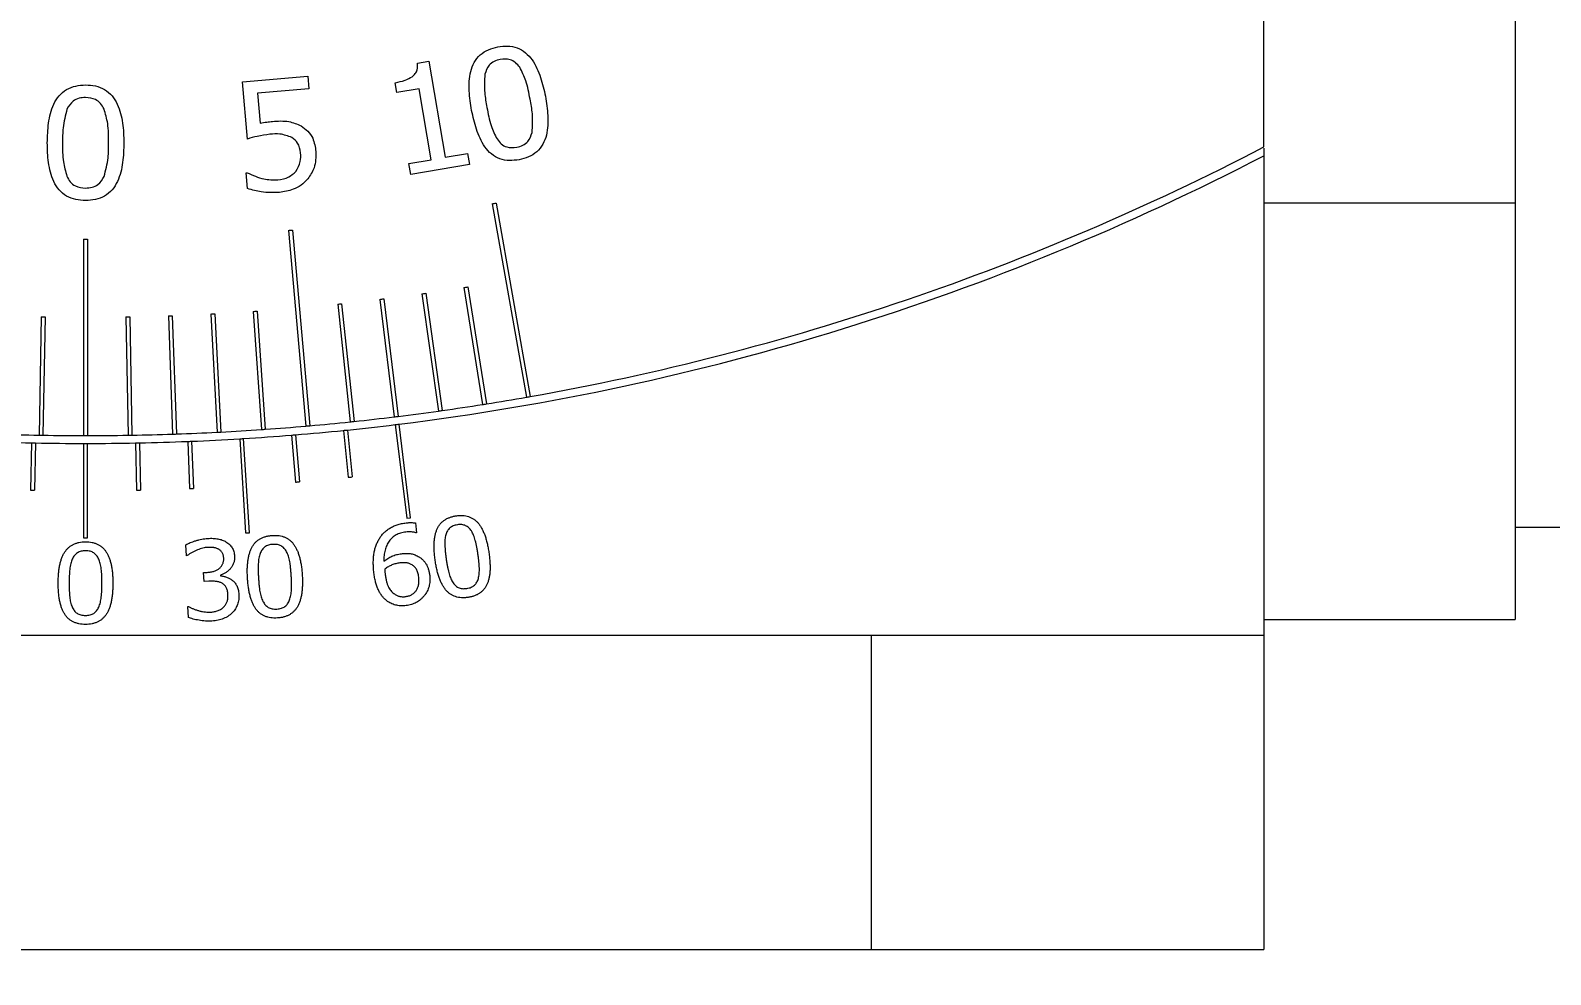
# Model space of a CAD drawing. Header units: inches. Extents: x 0.1 to 10.9, y 0 to 8.5.
# Drawn here: x 1.013 to 1.787, y 2.326 to 2.807 of the extents above; entities that cross this region are included whole.
import ezdxf

# ---------------------------------------------------------------- set-up
doc = ezdxf.new("R2010")
doc.units = ezdxf.units.IN
doc.header["$MEASUREMENT"] = 0
doc.styles.add('SLDTEXTSTYLE0', font='TXT', dxfattribs={"width": 0.75})
doc.dimstyles.new('SLDDIMSTYLE2', dxfattribs={"dimtxt": 0.083333, "dimasz": 0.125, "dimexe": 0, "dimexo": 0.0625, "dimgap": 0.020833, "dimtad": 0, "dimtih": 1, "dimtoh": 1, "dimlfac": 1.25, "dimrnd": 1e-09, "dimzin": 12, "dimdsep": 46, "dimtxsty": 'SLDTEXTSTYLE0', "dimsah": 1, "dimcen": 0.09, "dimadec": 0, "dimazin": 3, "dimtfac": 1, "dimtofl": 0, "dimtmove": 0, "dimatfit": 3, "dimfxl": 1, "dimfrac": 2, "dimtolj": 1, "dimtzin": 12, "dimarcsym": 0})

# ---------------------------------------------------------------- blocks, each defined once
blk = doc.blocks.new('_D_7')
at = {"color": 7, "linetype": 'Continuous', "lineweight": 0}
for p, q in [((2.95313, 2.669), (2.95313, 1.98283)), ((0.44069, 2.289), (0.44069, 1.98283)), ((1.46391, 2.12968), (1.44701, 2.12968)), ((1.44701, 2.12968), (1.44701, 1.99727)), ((1.92992, 2.12968), (1.94681, 2.12968)), ((1.94681, 2.12968), (1.94681, 1.99727)), ((0.44069, 2.05283), (1.41743, 2.05283)), ((2.95313, 2.05283), (1.97639, 2.05283)), ((1.44701, 1.99727), (1.46391, 1.99727)), ((1.94681, 1.99727), (1.92992, 1.99727))]:
    blk.add_line(p, q, dxfattribs=at)
for points in [[(0.44069, 2.05283), (0.56569, 2.03283), (0.56569, 2.07283)], [(2.95313, 2.05283), (2.82813, 2.07283), (2.82813, 2.03283)]]:
    blk.add_solid(points, dxfattribs=at)
at = {"color": 7, "linetype": 'Continuous', "lineweight": 0, "char_height": 0.083333, "attachment_point": 1, "style": 'SLDTEXTSTYLE0'}
for s, insert in [('3.14in', (1.51041, 2.254, 0.00315)), ('79.8mm', (1.48503, 2.1047, 0.00315)), ('NOMINAL', (1.43588, 1.95539, 0.00315))]:
    blk.add_mtext(s, dxfattribs=dict(at, insert=insert))

msp = doc.modelspace()

# ---------------------------------------------------------------- linework, layer by layer
at = {"color": 7, "linetype": 'Continuous', "lineweight": 0}
for p, q in [((1.64069, 2.74755), (1.64069, 3.099)), ((1.76869, 2.939), (1.76869, 2.719)), ((1.20975, 2.79019), (1.21548, 2.79117)), ((1.21548, 2.79117), (1.22384, 2.74226)), ((1.12062, 2.78064), (1.15394, 2.78355)), ((1.12316, 2.75157), (1.12062, 2.78064)), ((1.15394, 2.78355), (1.15449, 2.77717)), ((1.19923, 2.77526), (1.19838, 2.78022)), ((1.15449, 2.77717), (1.12826, 2.77488)), ((1.12826, 2.77488), (1.12959, 2.75969)), ((1.21057, 2.7772), (1.19923, 2.77526)), ((1.21675, 2.74105), (1.21057, 2.7772)), ((1.20541, 2.73911), (1.21675, 2.74105)), ((1.22384, 2.74226), (1.23518, 2.74419)), ((1.23518, 2.74419), (1.23615, 2.73852)), ((1.64069, 2.74696), (1.64069, 2.74304)), ((1.64069, 2.74304), (1.64069, 2.499)), ((1.12253, 2.73437), (1.12305, 2.73442)), ((1.12323, 2.72634), (1.12253, 2.73437)), ((1.20637, 2.73344), (1.20541, 2.73911)), ((1.23615, 2.73852), (1.20637, 2.73344)), ((1.24781, 2.71863), (1.26517, 2.62015)), ((1.24978, 2.71898), (1.26714, 2.6205)), ((1.76869, 2.719), (1.64069, 2.719)), ((1.76869, 2.719), (1.76869, 2.507)), ((1.14414, 2.70507), (1.15286, 2.60545)), ((1.14614, 2.70525), (1.15485, 2.60563)), ((1.03969, 2.7006), (1.03969, 2.60064)), ((1.04169, 2.7006), (1.04169, 2.60064)), ((1.21202, 2.67276), (1.2204, 2.6131)), ((1.214, 2.67304), (1.22238, 2.61337)), ((1.23339, 2.67594), (1.24282, 2.61643)), ((1.23537, 2.67625), (1.24479, 2.61674)), ((1.12606, 2.6638), (1.13027, 2.60369)), ((1.12806, 2.66393), (1.13226, 2.60383)), ((1.16912, 2.66753), (1.17542, 2.60761)), ((1.17111, 2.66774), (1.17741, 2.60782)), ((1.19059, 2.66996), (1.19793, 2.61015)), ((1.19258, 2.6702), (1.19992, 2.6104)), ((1.01808, 2.66106), (1.01703, 2.60081)), ((1.02008, 2.66102), (1.01903, 2.60078)), ((1.0613, 2.66102), (1.06235, 2.60078)), ((1.0633, 2.66106), (1.06435, 2.60081)), ((1.0829, 2.66157), (1.08501, 2.60135)), ((1.0849, 2.66164), (1.08701, 2.60142)), ((1.10449, 2.66249), (1.10765, 2.60233)), ((1.10649, 2.6626), (1.10964, 2.60243)), ((1.14566, 2.60083), (1.14761, 2.57691)), ((1.14765, 2.601), (1.1496, 2.57708)), ((1.17207, 2.60324), (1.17451, 2.57937)), ((1.17406, 2.60344), (1.1765, 2.57957)), ((1.19842, 2.60618), (1.20427, 2.55854)), ((1.20626, 2.55879), (1.20041, 2.60643)), ((1.01317, 2.59689), (1.01269, 2.57289)), ((1.01517, 2.59685), (1.01469, 2.57285)), ((1.03969, 2.60064), (1.04169, 2.60064)), ((1.03969, 2.5966), (1.03969, 2.5486)), ((1.04169, 2.5486), (1.04169, 2.5966)), ((1.06621, 2.59685), (1.0667, 2.57285)), ((1.06821, 2.59689), (1.0687, 2.57289)), ((1.09272, 2.59764), (1.0937, 2.57366)), ((1.09472, 2.59772), (1.09569, 2.57374)), ((1.1192, 2.59897), (1.12213, 2.55106)), ((1.12413, 2.55118), (1.1212, 2.59909)), ((1.20427, 2.55854), (1.20626, 2.55879)), ((1.20871, 2.55612), (1.20928, 2.55115)), ((1.03969, 2.5486), (1.04169, 2.5486)), ((1.12213, 2.55106), (1.12413, 2.55118)), ((1.20928, 2.55115), (1.20902, 2.55112)), ((1.76869, 2.554), (2.00593, 2.554)), ((1.09218, 2.53947), (1.09184, 2.54506)), ((1.09245, 2.53949), (1.09218, 2.53947)), ((1.10084, 2.53086), (1.10269, 2.53097)), ((1.10112, 2.5263), (1.10084, 2.53086)), ((1.10354, 2.52644), (1.10112, 2.5263)), ((1.10944, 2.52964), (1.10946, 2.52926)), ((1.09275, 2.51359), (1.09315, 2.51361)), ((1.09309, 2.508), (1.09275, 2.51359)), ((1.64069, 2.507), (1.76869, 2.507)), ((0.64069, 2.499), (1.44069, 2.499)), ((1.44069, 2.499), (1.44069, 2.339)), ((1.44069, 2.499), (1.64069, 2.499)), ((1.64069, 2.499), (1.64069, 2.339)), ((0.64069, 2.339), (1.44069, 2.339)), ((1.44069, 2.339), (1.64069, 2.339))]:
    msp.add_line(p, q, dxfattribs=at)
for radius, start, end in [(1.3024, 277.04399, 297.43151), (1.2984, 280.04413, 297.52317), (1.1984, 279.95219, 280.04781), (1.1984, 274.95219, 275.04781), (1.1984, 269.95219, 270.04781), (1.23815, 277.95372, 278.04628), (1.23815, 278.95372, 279.04628), (1.23815, 273.95372, 274.04628), (1.23815, 275.95372, 276.04628), (1.23815, 276.95372, 277.04628), (1.23815, 268.95372, 269.04628), (1.23815, 270.95372, 271.04628), (1.23815, 271.95372, 272.04628), (1.23815, 272.95372, 273.04628), (1.2984, 278.04413, 278.95587), (1.2984, 278.95587, 279.04413), (1.2984, 279.04413, 279.95587), (1.2984, 279.95587, 280.04413), (1.2984, 276.04413, 276.95587), (1.2984, 276.95587, 277.04413), (1.2984, 277.04413, 277.95587), (1.2984, 277.95587, 278.04413), (1.2984, 268.04413, 268.95587), (1.2984, 271.04413, 271.95587), (1.2984, 271.95587, 272.04413), (1.2984, 272.04413, 272.95587), (1.2984, 272.95587, 273.04413), (1.2984, 273.04413, 273.95587), (1.3024, 273.54399, 274.62267), (1.2984, 273.95587, 274.04413), (1.2984, 274.04413, 274.95587), (1.3024, 274.62267, 274.71066), (1.3024, 274.71066, 275.78934), (1.2984, 274.95587, 275.04413), (1.2984, 275.04413, 275.95587), (1.3024, 275.78934, 275.87733), (1.3024, 275.87733, 276.95601), (1.2984, 275.95587, 276.04413), (1.3024, 276.95601, 277.04399), (1.3024, 267.71066, 268.78934), (1.3024, 268.78934, 268.87733), (1.3024, 268.87733, 269.95601), (1.2984, 268.95587, 269.04413), (1.2984, 269.04413, 270.95587), (1.3024, 269.95601, 270.04399), (1.3024, 270.04399, 271.12267), (1.2984, 270.95587, 271.04413), (1.3024, 271.12267, 271.21066), (1.3024, 271.21066, 272.28934), (1.3024, 272.28934, 272.37733), (1.3024, 272.37733, 273.45601), (1.3024, 273.45601, 273.54399), (1.3264, 275.79014, 275.87653), (1.3264, 268.79014, 268.87653), (1.3264, 271.12347, 271.20986), (1.3264, 272.29014, 272.37653), (1.3264, 274.62347, 274.70986)]:
    msp.add_arc((1.04069, 3.899), radius, start, end, dxfattribs=at)
for points, knots in [([(1.23731, 2.76616), (1.23679, 2.76943), (1.23575, 2.77596), (1.23611, 2.78436), (1.23837, 2.79065), (1.24152, 2.79459), (1.24582, 2.79726), (1.24904, 2.79805), (1.25066, 2.79845)], [0, 0, 0, 0, 0.250432, 0.500253, 0.625251, 0.750032, 0.874899, 1, 1, 1, 1]), ([(1.25066, 2.79845), (1.2523, 2.79867), (1.25558, 2.79912), (1.26055, 2.79822), (1.26491, 2.79568), (1.2693, 2.79066), (1.27274, 2.783), (1.27415, 2.77655), (1.27486, 2.77333)], [0, 0, 0, 0, 0.125107, 0.249982, 0.374748, 0.499745, 0.749576, 1, 1, 1, 1]), ([(1.20706, 2.78329), (1.20759, 2.78379), (1.20866, 2.78477), (1.20989, 2.78715), (1.2098, 2.78904), (1.20975, 2.79019)], [0, 0, 0, 0, 0.28055, 0.560664, 1, 1, 1, 1]), ([(1.25186, 2.79207), (1.25082, 2.79181), (1.24873, 2.7913), (1.2455, 2.78893), (1.2446, 2.78626), (1.24404, 2.78463)], [0, 0, 0, 0, 0.281122, 0.561455, 1, 1, 1, 1]), ([(1.26178, 2.78807), (1.26112, 2.78891), (1.2598, 2.79059), (1.25634, 2.79251), (1.25356, 2.79224), (1.25186, 2.79207)], [0, 0, 0, 0, 0.280973, 0.561229, 1, 1, 1, 1]), ([(1.26706, 2.77185), (1.26649, 2.77503), (1.26547, 2.78068), (1.2629, 2.78581), (1.26178, 2.78807)], [0, 0, 0, 0, 0.560864, 1, 1, 1, 1]), ([(1.02124, 2.74962), (1.02134, 2.75297), (1.02153, 2.75965), (1.02351, 2.76793), (1.02701, 2.77372), (1.03092, 2.777), (1.0357, 2.77881), (1.03905, 2.77898), (1.04073, 2.77907)], [0, 0, 0, 0, 0.2504352, 0.5002371, 0.6252332, 0.750039, 0.8748976, 1, 1, 1, 1]), ([(1.04073, 2.77907), (1.04241, 2.77899), (1.04575, 2.77882), (1.05053, 2.77702), (1.05445, 2.77374), (1.0579, 2.76794), (1.05994, 2.75971), (1.06013, 2.75303), (1.06023, 2.74968)], [0, 0, 0, 0, 0.125099, 0.249988, 0.374791, 0.499798, 0.74959, 1, 1, 1, 1]), ([(1.19838, 2.78022), (1.20009, 2.78056), (1.20313, 2.78117), (1.20586, 2.78264), (1.20706, 2.78329)], [0, 0, 0, 0, 0.560955, 1, 1, 1, 1]), ([(1.24404, 2.78463), (1.24387, 2.78144), (1.24356, 2.77573), (1.24463, 2.77011), (1.24511, 2.76763)], [0, 0, 0, 0, 0.558893, 1, 1, 1, 1]), ([(1.04073, 2.77269), (1.03962, 2.77263), (1.0374, 2.77251), (1.03364, 2.77081), (1.03216, 2.7683), (1.03125, 2.76676)], [0, 0, 0, 0, 0.281165, 0.561581, 1, 1, 1, 1]), ([(1.05015, 2.76683), (1.04963, 2.76781), (1.04858, 2.76976), (1.04537, 2.7723), (1.04249, 2.77254), (1.04073, 2.77269)], [0, 0, 0, 0, 0.280849, 0.561118, 1, 1, 1, 1]), ([(1.27486, 2.77333), (1.27538, 2.77005), (1.27642, 2.76352), (1.27609, 2.75512), (1.27381, 2.74882), (1.27065, 2.74488), (1.26635, 2.74221), (1.26313, 2.74142), (1.26151, 2.74103)], [0, 0, 0, 0, 0.250426, 0.500225, 0.625208, 0.749996, 0.874891, 1, 1, 1, 1]), ([(1.26809, 2.75484), (1.26829, 2.75804), (1.26864, 2.76376), (1.26754, 2.76938), (1.26706, 2.77185)], [0, 0, 0, 0, 0.558981, 1, 1, 1, 1]), ([(1.03125, 2.76676), (1.03045, 2.76362), (1.02903, 2.75798), (1.02903, 2.75218), (1.02904, 2.74962)], [0, 0, 0, 0, 0.558838, 1, 1, 1, 1]), ([(1.05243, 2.74968), (1.05246, 2.75296), (1.0525, 2.75879), (1.05087, 2.76438), (1.05015, 2.76683)], [0, 0, 0, 0, 0.560899, 1, 1, 1, 1]), ([(1.26151, 2.74103), (1.25987, 2.7408), (1.25658, 2.74035), (1.25161, 2.74125), (1.24722, 2.74375), (1.24284, 2.7488), (1.23943, 2.75647), (1.23802, 2.76293), (1.23731, 2.76616)], [0, 0, 0, 0, 0.125117, 0.250014, 0.374787, 0.499777, 0.749567, 1, 1, 1, 1]), ([(1.24511, 2.76763), (1.24565, 2.76449), (1.24661, 2.75889), (1.24914, 2.75381), (1.25025, 2.75158)], [0, 0, 0, 0, 0.560782, 1, 1, 1, 1]), ([(1.12959, 2.75969), (1.13076, 2.75988), (1.13283, 2.76022), (1.13492, 2.76044), (1.13584, 2.76053)], [0, 0, 0, 0, 0.5599972, 1, 1, 1, 1]), ([(1.13584, 2.76053), (1.13868, 2.76074), (1.14375, 2.76109), (1.14841, 2.75914), (1.15046, 2.75827)], [0, 0, 0, 0, 0.560771, 1, 1, 1, 1]), ([(1.15046, 2.75827), (1.15168, 2.75744), (1.15411, 2.75578), (1.15708, 2.75128), (1.15765, 2.74752), (1.158, 2.74523)], [0, 0, 0, 0, 0.280161, 0.560289, 1, 1, 1, 1]), ([(1.04073, 2.72023), (1.03906, 2.72032), (1.03571, 2.72049), (1.03092, 2.72226), (1.02698, 2.72552), (1.02352, 2.73133), (1.02152, 2.73959), (1.02133, 2.74627), (1.02124, 2.74962)], [0, 0, 0, 0, 0.125104, 0.250013, 0.374788, 0.499782, 0.749581, 1, 1, 1, 1]), ([(1.02904, 2.74962), (1.02899, 2.74638), (1.0289, 2.74062), (1.0305, 2.73509), (1.03121, 2.73266)], [0, 0, 0, 0, 0.560855, 1, 1, 1, 1]), ([(1.06023, 2.74968), (1.06013, 2.74634), (1.05994, 2.73965), (1.05799, 2.73135), (1.05447, 2.72557), (1.05055, 2.7223), (1.04577, 2.72049), (1.04241, 2.72032), (1.04073, 2.72023)], [0, 0, 0, 0, 0.250442, 0.500252, 0.625226, 0.749995, 0.874887, 1, 1, 1, 1]), ([(1.05018, 2.73254), (1.051, 2.73569), (1.05247, 2.74131), (1.05244, 2.74712), (1.05243, 2.74968)], [0, 0, 0, 0, 0.55897, 1, 1, 1, 1]), ([(1.1346, 2.754), (1.13243, 2.7537), (1.12856, 2.75317), (1.12481, 2.75206), (1.12316, 2.75157)], [0, 0, 0, 0, 0.55982, 1, 1, 1, 1]), ([(1.14576, 2.75233), (1.14375, 2.75308), (1.14013, 2.75443), (1.1363, 2.75413), (1.1346, 2.754)], [0, 0, 0, 0, 0.557774, 1, 1, 1, 1]), ([(1.15021, 2.7445), (1.14991, 2.74628), (1.14938, 2.74947), (1.14687, 2.75146), (1.14576, 2.75233)], [0, 0, 0, 0, 0.560308, 1, 1, 1, 1]), ([(1.25025, 2.75158), (1.2509, 2.75071), (1.2522, 2.74896), (1.25572, 2.74693), (1.25857, 2.74723), (1.2603, 2.74741)], [0, 0, 0, 0, 0.280929, 0.561133, 1, 1, 1, 1]), ([(1.2603, 2.74741), (1.26135, 2.74767), (1.26343, 2.74819), (1.26667, 2.75053), (1.26755, 2.75321), (1.26809, 2.75484)], [0, 0, 0, 0, 0.281253, 0.5617, 1, 1, 1, 1]), ([(1.14773, 2.73503), (1.1487, 2.73667), (1.15044, 2.73961), (1.15028, 2.743), (1.15021, 2.7445)], [0, 0, 0, 0, 0.557982, 1, 1, 1, 1]), ([(1.158, 2.74523), (1.15797, 2.74238), (1.1579, 2.73729), (1.15512, 2.73307), (1.15389, 2.73122)], [0, 0, 0, 0, 0.559795, 1, 1, 1, 1]), ([(1.03121, 2.73266), (1.03172, 2.73165), (1.03274, 2.72964), (1.03599, 2.72699), (1.03894, 2.72676), (1.04073, 2.72661)], [0, 0, 0, 0, 0.280875, 0.560952, 1, 1, 1, 1]), ([(1.04073, 2.72661), (1.04184, 2.72667), (1.04406, 2.7268), (1.04783, 2.72847), (1.04929, 2.731), (1.05018, 2.73254)], [0, 0, 0, 0, 0.281321, 0.561907, 1, 1, 1, 1]), ([(1.12305, 2.73442), (1.12581, 2.73314), (1.13076, 2.73085), (1.13618, 2.7308), (1.13857, 2.73077)], [0, 0, 0, 0, 0.560065, 1, 1, 1, 1]), ([(1.13857, 2.73077), (1.14052, 2.73107), (1.14402, 2.73159), (1.14659, 2.73398), (1.14773, 2.73503)], [0, 0, 0, 0, 0.560546, 1, 1, 1, 1]), ([(1.13939, 2.72442), (1.13631, 2.72432), (1.13081, 2.72415), (1.12554, 2.72567), (1.12323, 2.72634)], [0, 0, 0, 0, 0.559894, 1, 1, 1, 1]), ([(1.15389, 2.73122), (1.15281, 2.73012), (1.15064, 2.72794), (1.1457, 2.72536), (1.14178, 2.72478), (1.13939, 2.72442)], [0, 0, 0, 0, 0.280058, 0.560193, 1, 1, 1, 1]), ([(1.19025, 2.54803), (1.19041, 2.5483), (1.19074, 2.54885), (1.19131, 2.54961), (1.19191, 2.55035), (1.19256, 2.55105), (1.19326, 2.5517), (1.194, 2.55233), (1.1948, 2.55291), (1.19563, 2.55347), (1.19652, 2.55397), (1.19745, 2.55444), (1.19842, 2.55485), (1.19943, 2.55522), (1.20049, 2.55552), (1.20159, 2.5558), (1.20274, 2.55601), (1.20352, 2.55611), (1.20392, 2.55616)], [0, 0, 0, 0, 0.057713, 0.115326, 0.172889, 0.230538, 0.288514, 0.347364, 0.406988, 0.467869, 0.529694, 0.592496, 0.656057, 0.721246, 0.788134, 0.856718, 0.927407, 1, 1, 1, 1]), ([(1.20392, 2.55616), (1.20417, 2.55619), (1.20464, 2.55624), (1.20532, 2.5563), (1.20594, 2.55633), (1.2067, 2.55634), (1.20761, 2.5563), (1.20834, 2.55618), (1.20871, 2.55612)], [0, 0, 0, 0, 0.155562, 0.297555, 0.427726, 0.542932, 0.767034, 1, 1, 1, 1]), ([(1.21877, 2.53697), (1.21865, 2.53783), (1.21843, 2.53949), (1.21824, 2.54192), (1.21816, 2.54418), (1.21823, 2.54629), (1.21841, 2.54824), (1.21874, 2.55003), (1.21918, 2.55167), (1.21976, 2.55316), (1.22047, 2.5545), (1.22133, 2.55569), (1.22234, 2.55673), (1.22348, 2.55763), (1.22476, 2.55839), (1.22619, 2.55899), (1.22775, 2.55948), (1.22885, 2.55966), (1.22941, 2.55976)], [0, 0, 0, 0, 0.09082, 0.175661, 0.254754, 0.328321, 0.396641, 0.459858, 0.518938, 0.574168, 0.626605, 0.677472, 0.727712, 0.77809, 0.829524, 0.883386, 0.940044, 1, 1, 1, 1]), ([(1.23007, 2.5552), (1.22968, 2.55513), (1.22894, 2.555), (1.22789, 2.55465), (1.22697, 2.55418), (1.22617, 2.55359), (1.22548, 2.55289), (1.22492, 2.55206), (1.22444, 2.55112), (1.22423, 2.55043), (1.22412, 2.55007)], [0, 0, 0, 0, 0.141341, 0.270638, 0.393243, 0.509124, 0.624386, 0.742241, 0.866529, 1, 1, 1, 1]), ([(1.22941, 2.55976), (1.22999, 2.55983), (1.2311, 2.55996), (1.23275, 2.55995), (1.2343, 2.55977), (1.23575, 2.5594), (1.23711, 2.55885), (1.23837, 2.55812), (1.23953, 2.55721), (1.24059, 2.55611), (1.24157, 2.55484), (1.24245, 2.55339), (1.24326, 2.55177), (1.244, 2.54997), (1.24464, 2.54798), (1.24522, 2.54582), (1.24572, 2.54348), (1.24597, 2.54186), (1.2461, 2.54102)], [0, 0, 0, 0, 0.060949, 0.118019, 0.17214, 0.224483, 0.275054, 0.325566, 0.376883, 0.42978, 0.48547, 0.544672, 0.607983, 0.675943, 0.748832, 0.827119, 0.910688, 1, 1, 1, 1]), ([(1.2372, 2.55204), (1.23699, 2.55234), (1.23659, 2.55292), (1.23588, 2.55368), (1.23511, 2.55429), (1.23427, 2.55478), (1.23335, 2.55512), (1.23233, 2.55529), (1.23123, 2.55533), (1.23047, 2.55525), (1.23007, 2.5552)], [0, 0, 0, 0, 0.131517, 0.254035, 0.371875, 0.486943, 0.602541, 0.725347, 0.85674, 1, 1, 1, 1]), ([(1.09184, 2.54506), (1.09217, 2.54524), (1.09288, 2.54562), (1.09405, 2.54614), (1.09538, 2.54662), (1.09682, 2.54712), (1.09835, 2.54756), (1.09989, 2.5479), (1.10141, 2.54814), (1.10242, 2.54822), (1.10292, 2.54826)], [0, 0, 0, 0, 0.097512, 0.207295, 0.328899, 0.463339, 0.602873, 0.738254, 0.870651, 1, 1, 1, 1]), ([(1.10292, 2.54826), (1.10339, 2.54828), (1.10431, 2.54832), (1.10564, 2.54831), (1.1069, 2.54821), (1.10808, 2.54805), (1.1092, 2.5478), (1.11026, 2.54747), (1.11127, 2.54705), (1.11191, 2.5467), (1.11222, 2.54652)], [0, 0, 0, 0, 0.147475, 0.286643, 0.417183, 0.54027, 0.658341, 0.773972, 0.887288, 1, 1, 1, 1]), ([(1.1232, 2.5279), (1.12315, 2.52876), (1.12306, 2.53044), (1.12307, 2.53288), (1.12319, 2.53515), (1.12344, 2.53726), (1.12378, 2.53919), (1.12426, 2.54096), (1.12485, 2.54256), (1.12555, 2.544), (1.12639, 2.54527), (1.12735, 2.54639), (1.12845, 2.54736), (1.12968, 2.54816), (1.13104, 2.5488), (1.13252, 2.5493), (1.13413, 2.54964), (1.13525, 2.54974), (1.13583, 2.54979)], [0, 0, 0, 0, 0.090497, 0.175142, 0.254138, 0.327461, 0.395648, 0.458847, 0.517806, 0.57299, 0.625354, 0.676207, 0.726646, 0.777258, 0.828762, 0.882731, 0.939757, 1, 1, 1, 1]), ([(1.13583, 2.54979), (1.13642, 2.54981), (1.13755, 2.54985), (1.13921, 2.5497), (1.14075, 2.54939), (1.14219, 2.54891), (1.1435, 2.54823), (1.14471, 2.54741), (1.1458, 2.54639), (1.14677, 2.54521), (1.14764, 2.54386), (1.14842, 2.54234), (1.1491, 2.54065), (1.14968, 2.53878), (1.15017, 2.53674), (1.15056, 2.53454), (1.15086, 2.53215), (1.15098, 2.53051), (1.15104, 2.52965)], [0, 0, 0, 0, 0.061147, 0.118646, 0.17293, 0.225273, 0.276265, 0.326761, 0.377821, 0.430821, 0.486356, 0.54548, 0.608743, 0.676597, 0.749408, 0.827472, 0.910755, 1, 1, 1, 1]), ([(1.18755, 2.53078), (1.18746, 2.53164), (1.18728, 2.53332), (1.18722, 2.53578), (1.18729, 2.5381), (1.18752, 2.5403), (1.18792, 2.54239), (1.18852, 2.54437), (1.18926, 2.54627), (1.18992, 2.54744), (1.19025, 2.54803)], [0, 0, 0, 0, 0.146064, 0.284458, 0.414864, 0.538355, 0.657083, 0.772629, 0.886782, 1, 1, 1, 1]), ([(1.20375, 2.55153), (1.2033, 2.55147), (1.20242, 2.55134), (1.20116, 2.55101), (1.19997, 2.55059), (1.19887, 2.55006), (1.19785, 2.54942), (1.19692, 2.54867), (1.19606, 2.54782), (1.19531, 2.54687), (1.19463, 2.54583), (1.19407, 2.54471), (1.19358, 2.54354), (1.1932, 2.54228), (1.19291, 2.54096), (1.19273, 2.53957), (1.19261, 2.53812), (1.19263, 2.53712), (1.19264, 2.53661)], [0, 0, 0, 0, 0.065747, 0.128466, 0.189001, 0.24794, 0.305594, 0.362921, 0.420719, 0.479418, 0.539065, 0.599197, 0.660694, 0.723402, 0.788737, 0.856206, 0.926281, 1, 1, 1, 1]), ([(1.20902, 2.55112), (1.20888, 2.55116), (1.20857, 2.55127), (1.20805, 2.55137), (1.20744, 2.55148), (1.2065, 2.55157), (1.20526, 2.55166), (1.20426, 2.55157), (1.20375, 2.55153)], [0, 0, 0, 0, 0.084196, 0.183082, 0.29922, 0.432416, 0.71538, 1, 1, 1, 1]), ([(1.22412, 2.55007), (1.22403, 2.5497), (1.22383, 2.54892), (1.22368, 2.54765), (1.22361, 2.54625), (1.22364, 2.54472), (1.22374, 2.5431), (1.22389, 2.54139), (1.22409, 2.53961), (1.22425, 2.53841), (1.22434, 2.53779)], [0, 0, 0, 0, 0.0925742, 0.1952616, 0.3087362, 0.4329639, 0.5657229, 0.7045557, 0.8488672, 1, 1, 1, 1]), ([(1.24053, 2.5402), (1.24044, 2.54085), (1.24025, 2.54211), (1.23993, 2.54393), (1.23958, 2.5456), (1.23921, 2.54714), (1.2388, 2.54855), (1.23834, 2.54983), (1.23781, 2.55099), (1.2374, 2.5517), (1.2372, 2.55204)], [0, 0, 0, 0, 0.1597034, 0.3083737, 0.4461146, 0.5736775, 0.6915704, 0.8017493, 0.9044064, 1, 1, 1, 1]), ([(1.02679, 2.52548), (1.0268, 2.52635), (1.02682, 2.52803), (1.02698, 2.53046), (1.02723, 2.53271), (1.0276, 2.53479), (1.02807, 2.5367), (1.02865, 2.53843), (1.02933, 2.53999), (1.03013, 2.54137), (1.03103, 2.54259), (1.03206, 2.54365), (1.03322, 2.54454), (1.03449, 2.54527), (1.03588, 2.54584), (1.03739, 2.54623), (1.03901, 2.54648), (1.04013, 2.54651), (1.04071, 2.54652)], [0, 0, 0, 0, 0.0906329, 0.1753653, 0.2541102, 0.3274215, 0.3955561, 0.458874, 0.5179348, 0.5729694, 0.6252988, 0.6761318, 0.7265934, 0.7771871, 0.8289458, 0.8827905, 0.9396207, 1, 1, 1, 1]), ([(1.04071, 2.54196), (1.04031, 2.54195), (1.03954, 2.54193), (1.03843, 2.54173), (1.03743, 2.5414), (1.03654, 2.54094), (1.03574, 2.54033), (1.03505, 2.53959), (1.03442, 2.53873), (1.0341, 2.53807), (1.03394, 2.53773)], [0, 0, 0, 0, 0.141373, 0.271633, 0.394112, 0.510434, 0.625792, 0.743398, 0.867888, 1, 1, 1, 1]), ([(1.04071, 2.54652), (1.0413, 2.54651), (1.04243, 2.54648), (1.04407, 2.54623), (1.04559, 2.54582), (1.04699, 2.54525), (1.04826, 2.54451), (1.04941, 2.54361), (1.05044, 2.54254), (1.05134, 2.54129), (1.05212, 2.53989), (1.0528, 2.53833), (1.05336, 2.5366), (1.05384, 2.53471), (1.0542, 2.53265), (1.05446, 2.53043), (1.0546, 2.52803), (1.05462, 2.52638), (1.05464, 2.52553)], [0, 0, 0, 0, 0.061036, 0.118511, 0.173126, 0.225335, 0.276156, 0.326657, 0.377975, 0.430897, 0.48637, 0.545676, 0.608755, 0.676741, 0.749317, 0.827378, 0.910864, 1, 1, 1, 1]), ([(1.04744, 2.53778), (1.04727, 2.53811), (1.04695, 2.53875), (1.04636, 2.53961), (1.04566, 2.54033), (1.04489, 2.54094), (1.044, 2.5414), (1.04301, 2.54173), (1.0419, 2.54193), (1.04112, 2.54195), (1.04071, 2.54196)], [0, 0, 0, 0, 0.130234, 0.253324, 0.370505, 0.485287, 0.600872, 0.723431, 0.855641, 1, 1, 1, 1]), ([(1.10299, 2.54369), (1.10256, 2.54365), (1.10169, 2.54358), (1.10037, 2.54331), (1.09902, 2.54294), (1.09765, 2.54245), (1.09628, 2.54187), (1.09496, 2.54116), (1.09367, 2.54039), (1.09286, 2.53979), (1.09245, 2.53949)], [0, 0, 0, 0, 0.112062, 0.228367, 0.350372, 0.47745, 0.607803, 0.737668, 0.868282, 1, 1, 1, 1]), ([(1.10846, 2.54275), (1.10826, 2.54285), (1.10787, 2.54305), (1.10725, 2.5433), (1.10661, 2.54348), (1.10571, 2.54365), (1.1045, 2.54376), (1.10351, 2.54371), (1.10299, 2.54369)], [0, 0, 0, 0, 0.118724, 0.236614, 0.35488, 0.472224, 0.721843, 1, 1, 1, 1]), ([(1.11105, 2.53842), (1.11103, 2.53866), (1.11099, 2.53913), (1.11083, 2.53981), (1.1106, 2.54043), (1.1103, 2.54101), (1.10992, 2.54152), (1.1095, 2.542), (1.10901, 2.54241), (1.10865, 2.54264), (1.10846, 2.54275)], [0, 0, 0, 0, 0.137566, 0.268782, 0.393829, 0.516165, 0.636698, 0.755874, 0.87747, 1, 1, 1, 1]), ([(1.1166, 2.53924), (1.11661, 2.53896), (1.11663, 2.53841), (1.11656, 2.53759), (1.11644, 2.53679), (1.11623, 2.53601), (1.11594, 2.53526), (1.11559, 2.53453), (1.11516, 2.53383), (1.11467, 2.53316), (1.11413, 2.53252), (1.11354, 2.53194), (1.11294, 2.53141), (1.11229, 2.53094), (1.11163, 2.53053), (1.11093, 2.53017), (1.1102, 2.52987), (1.10969, 2.52972), (1.10944, 2.52964)], [0, 0, 0, 0, 0.0648439, 0.1280311, 0.1905756, 0.2519976, 0.3141341, 0.3759568, 0.4396276, 0.504831, 0.569911, 0.6330538, 0.6954816, 0.7567725, 0.8171967, 0.8776488, 0.9382985, 1, 1, 1, 1]), ([(1.11222, 2.54652), (1.11254, 2.54632), (1.11317, 2.54592), (1.11402, 2.5452), (1.11474, 2.5444), (1.11536, 2.54354), (1.11585, 2.54258), (1.11624, 2.54155), (1.11649, 2.54042), (1.11656, 2.53964), (1.1166, 2.53924)], [0, 0, 0, 0, 0.128514, 0.252422, 0.372903, 0.491821, 0.611389, 0.734874, 0.863711, 1, 1, 1, 1]), ([(1.1296, 2.54059), (1.12947, 2.54022), (1.1292, 2.53945), (1.12895, 2.53819), (1.12875, 2.53679), (1.12865, 2.53526), (1.1286, 2.53362), (1.12862, 2.53189), (1.12866, 2.53009), (1.12873, 2.52886), (1.12877, 2.52824)], [0, 0, 0, 0, 0.092796, 0.195446, 0.308982, 0.433154, 0.565953, 0.704416, 0.849278, 1, 1, 1, 1]), ([(1.13611, 2.54523), (1.1357, 2.5452), (1.13493, 2.54513), (1.13384, 2.54485), (1.13286, 2.54448), (1.132, 2.54395), (1.13124, 2.5433), (1.13059, 2.54252), (1.13002, 2.54161), (1.12974, 2.54093), (1.1296, 2.54059)], [0, 0, 0, 0, 0.141817, 0.271801, 0.394567, 0.510652, 0.625707, 0.743479, 0.868008, 1, 1, 1, 1]), ([(1.14309, 2.54146), (1.1429, 2.54178), (1.14255, 2.5424), (1.14189, 2.54322), (1.14116, 2.54391), (1.14034, 2.54445), (1.13943, 2.54488), (1.13842, 2.54514), (1.13729, 2.54527), (1.13651, 2.54524), (1.13611, 2.54523)], [0, 0, 0, 0, 0.13077, 0.253065, 0.370746, 0.4853, 0.601536, 0.723488, 0.856092, 1, 1, 1, 1]), ([(1.14547, 2.52931), (1.14542, 2.52997), (1.14534, 2.53125), (1.14516, 2.5331), (1.14495, 2.53481), (1.14471, 2.53638), (1.14442, 2.53783), (1.14406, 2.53916), (1.14362, 2.54036), (1.14326, 2.5411), (1.14309, 2.54146)], [0, 0, 0, 0, 0.159773, 0.308367, 0.446576, 0.573821, 0.691739, 0.801719, 0.904568, 1, 1, 1, 1]), ([(1.19264, 2.53661), (1.19297, 2.53688), (1.19364, 2.53739), (1.19466, 2.53808), (1.19569, 2.53868), (1.19672, 2.53922), (1.19781, 2.53967), (1.19898, 2.54002), (1.20024, 2.54031), (1.20112, 2.54043), (1.20157, 2.54049)], [0, 0, 0, 0, 0.129712, 0.254293, 0.374863, 0.490884, 0.607906, 0.731762, 0.861511, 1, 1, 1, 1]), ([(1.20157, 2.54049), (1.20197, 2.54053), (1.20275, 2.54061), (1.2039, 2.54066), (1.20498, 2.54064), (1.20601, 2.54055), (1.20702, 2.54037), (1.20803, 2.54005), (1.20908, 2.53965), (1.20976, 2.53929), (1.21011, 2.5391)], [0, 0, 0, 0, 0.137778, 0.267025, 0.389015, 0.504304, 0.618282, 0.738019, 0.865246, 1, 1, 1, 1]), ([(1.21011, 2.5391), (1.21051, 2.53886), (1.2113, 2.53839), (1.21237, 2.53751), (1.21329, 2.53651), (1.2141, 2.53538), (1.21476, 2.53411), (1.21529, 2.53269), (1.2157, 2.53113), (1.21585, 2.53003), (1.21594, 2.52946)], [0, 0, 0, 0, 0.118689, 0.234538, 0.350378, 0.466835, 0.587984, 0.715487, 0.852582, 1, 1, 1, 1]), ([(1.2461, 2.54102), (1.24622, 2.54015), (1.24644, 2.53848), (1.24664, 2.53603), (1.24672, 2.53375), (1.24666, 2.53164), (1.24647, 2.52968), (1.24615, 2.52789), (1.2457, 2.52626), (1.24512, 2.52478), (1.24439, 2.52346), (1.24353, 2.52228), (1.24253, 2.52124), (1.24139, 2.52035), (1.24011, 2.51959), (1.23868, 2.519), (1.23713, 2.51852), (1.23603, 2.51834), (1.23547, 2.51824)], [0, 0, 0, 0, 0.0916163, 0.1770064, 0.2566287, 0.3304424, 0.3987701, 0.4622404, 0.5210374, 0.5760968, 0.6281661, 0.6787944, 0.7284311, 0.7786239, 0.8302809, 0.8837638, 0.9400609, 1, 1, 1, 1]), ([(1.24074, 2.52792), (1.24083, 2.52831), (1.24102, 2.52912), (1.24118, 2.53039), (1.24125, 2.53175), (1.24124, 2.53319), (1.24116, 2.53475), (1.24101, 2.53644), (1.2408, 2.53828), (1.24063, 2.53954), (1.24053, 2.5402)], [0, 0, 0, 0, 0.098141, 0.201398, 0.311003, 0.426822, 0.5524, 0.689816, 0.838559, 1, 1, 1, 1]), ([(1.03394, 2.53773), (1.03379, 2.53737), (1.03348, 2.53663), (1.03315, 2.53539), (1.03287, 2.534), (1.03267, 2.53248), (1.03254, 2.53085), (1.03244, 2.52913), (1.03237, 2.52733), (1.03236, 2.52611), (1.03236, 2.52548)], [0, 0, 0, 0, 0.092933, 0.195519, 0.309146, 0.433137, 0.565429, 0.704474, 0.849092, 1, 1, 1, 1]), ([(1.04907, 2.52553), (1.04906, 2.52619), (1.04905, 2.52747), (1.04899, 2.52932), (1.04889, 2.53104), (1.04874, 2.53262), (1.04855, 2.53408), (1.04826, 2.53542), (1.04791, 2.53666), (1.04759, 2.53741), (1.04744, 2.53778)], [0, 0, 0, 0, 0.1596511, 0.3085656, 0.4461934, 0.5739691, 0.6921584, 0.8020565, 0.9040987, 1, 1, 1, 1]), ([(1.10269, 2.53097), (1.10301, 2.53099), (1.10365, 2.53104), (1.10457, 2.53119), (1.10544, 2.53137), (1.10626, 2.53162), (1.10702, 2.53191), (1.10773, 2.53226), (1.10839, 2.53265), (1.10898, 2.53311), (1.10952, 2.53361), (1.10998, 2.53416), (1.11035, 2.53476), (1.11065, 2.53541), (1.11088, 2.5361), (1.11102, 2.53683), (1.11108, 2.53761), (1.11106, 2.53815), (1.11105, 2.53842)], [0, 0, 0, 0, 0.077053, 0.150915, 0.220555, 0.28767, 0.351865, 0.413813, 0.474272, 0.53305, 0.590434, 0.647156, 0.702382, 0.758208, 0.814641, 0.873745, 0.935097, 1, 1, 1, 1]), ([(1.20075, 2.53578), (1.2004, 2.53573), (1.1997, 2.53563), (1.19867, 2.53541), (1.19769, 2.53513), (1.19675, 2.53477), (1.19583, 2.53435), (1.1949, 2.53388), (1.19399, 2.53332), (1.19339, 2.5329), (1.19308, 2.53269)], [0, 0, 0, 0, 0.12905, 0.253874, 0.375971, 0.495058, 0.614404, 0.737899, 0.866505, 1, 1, 1, 1]), ([(1.19308, 2.53269), (1.19309, 2.5325), (1.19311, 2.53212), (1.19312, 2.53153), (1.19319, 2.5309), (1.19324, 2.53045), (1.19326, 2.5302)], [0, 0, 0, 0, 0.231227, 0.456131, 0.700827, 1, 1, 1, 1]), ([(1.20655, 2.53506), (1.20634, 2.53518), (1.20591, 2.5354), (1.20523, 2.53563), (1.20453, 2.5358), (1.20355, 2.53589), (1.20228, 2.53591), (1.20127, 2.53582), (1.20075, 2.53578)], [0, 0, 0, 0, 0.1215095, 0.2428145, 0.3633052, 0.486554, 0.738299, 1, 1, 1, 1]), ([(1.2104, 2.52858), (1.21034, 2.52897), (1.21024, 2.52972), (1.20998, 2.53077), (1.20965, 2.53172), (1.20923, 2.53255), (1.20873, 2.53329), (1.20811, 2.53396), (1.20738, 2.53456), (1.20683, 2.53489), (1.20655, 2.53506)], [0, 0, 0, 0, 0.149628, 0.287434, 0.413393, 0.529426, 0.641558, 0.756153, 0.874742, 1, 1, 1, 1]), ([(1.23547, 2.51824), (1.23489, 2.51817), (1.23378, 2.51803), (1.23213, 2.51804), (1.23059, 2.51822), (1.22914, 2.51858), (1.22778, 2.51911), (1.22652, 2.51983), (1.22535, 2.52072), (1.22429, 2.52181), (1.22332, 2.52306), (1.22244, 2.52451), (1.22162, 2.52613), (1.22089, 2.52795), (1.22024, 2.52994), (1.21966, 2.53212), (1.21917, 2.53448), (1.2189, 2.53612), (1.21877, 2.53697)], [0, 0, 0, 0, 0.060897, 0.117893, 0.171944, 0.223815, 0.274371, 0.324681, 0.375592, 0.428025, 0.483036, 0.541926, 0.605402, 0.67353, 0.746674, 0.825395, 0.909666, 1, 1, 1, 1]), ([(1.22434, 2.53779), (1.22444, 2.53713), (1.22463, 2.53586), (1.22496, 2.53405), (1.22528, 2.53241), (1.22562, 2.53094), (1.22599, 2.52958), (1.22646, 2.52833), (1.22696, 2.52716), (1.22738, 2.52644), (1.22758, 2.52608)], [0, 0, 0, 0, 0.164335, 0.314844, 0.450731, 0.573609, 0.686647, 0.795536, 0.899521, 1, 1, 1, 1]), ([(1.04071, 2.50449), (1.04013, 2.50451), (1.03899, 2.50453), (1.03736, 2.50479), (1.03584, 2.50518), (1.03444, 2.50575), (1.03316, 2.50647), (1.03202, 2.50737), (1.03098, 2.50842), (1.03009, 2.50965), (1.0293, 2.51104), (1.02862, 2.51259), (1.02806, 2.51433), (1.0276, 2.51622), (1.02722, 2.51829), (1.02697, 2.52054), (1.02682, 2.52295), (1.0268, 2.52462), (1.02679, 2.52548)], [0, 0, 0, 0, 0.060973, 0.118388, 0.172874, 0.22467, 0.275401, 0.32568, 0.376549, 0.428972, 0.484148, 0.542887, 0.606162, 0.674011, 0.747103, 0.82563, 0.909854, 1, 1, 1, 1]), ([(1.03236, 2.52548), (1.03236, 2.52481), (1.03236, 2.52352), (1.03242, 2.52168), (1.03251, 2.52), (1.03263, 2.51848), (1.03282, 2.51708), (1.03309, 2.51577), (1.03344, 2.51453), (1.03375, 2.51375), (1.03391, 2.51337)], [0, 0, 0, 0, 0.164101, 0.314107, 0.45075, 0.57345, 0.686481, 0.794892, 0.899373, 1, 1, 1, 1]), ([(1.05464, 2.52553), (1.05463, 2.52466), (1.05461, 2.52296), (1.05445, 2.52051), (1.05419, 2.51824), (1.05382, 2.51615), (1.05334, 2.51424), (1.05277, 2.51251), (1.05209, 2.51095), (1.05129, 2.50958), (1.05036, 2.50838), (1.04934, 2.50733), (1.04819, 2.50645), (1.04692, 2.50574), (1.04553, 2.50517), (1.04402, 2.50478), (1.04241, 2.50454), (1.04129, 2.50451), (1.04071, 2.50449)], [0, 0, 0, 0, 0.091407, 0.176641, 0.256162, 0.329703, 0.398133, 0.461415, 0.520191, 0.575095, 0.627122, 0.67773, 0.727609, 0.777901, 0.829631, 0.883445, 0.93993, 1, 1, 1, 1]), ([(1.04746, 2.51328), (1.04761, 2.51366), (1.04791, 2.51444), (1.04827, 2.51569), (1.04854, 2.51702), (1.04874, 2.51846), (1.04889, 2.52003), (1.04899, 2.52173), (1.04905, 2.52358), (1.04906, 2.52486), (1.04907, 2.52553)], [0, 0, 0, 0, 0.09849, 0.201838, 0.311695, 0.42746, 0.552805, 0.68991, 0.838946, 1, 1, 1, 1]), ([(1.11028, 2.5254), (1.11006, 2.52552), (1.10962, 2.52577), (1.10889, 2.52604), (1.10811, 2.52625), (1.10696, 2.52642), (1.10543, 2.52653), (1.10419, 2.52647), (1.10354, 2.52644)], [0, 0, 0, 0, 0.1075108, 0.2190927, 0.3362348, 0.4590961, 0.7206712, 1, 1, 1, 1]), ([(1.10946, 2.52926), (1.10969, 2.52923), (1.11016, 2.52917), (1.11089, 2.52902), (1.11167, 2.5288), (1.11248, 2.52855), (1.11329, 2.52825), (1.11405, 2.52788), (1.11476, 2.52749), (1.11519, 2.52717), (1.11539, 2.52701)], [0, 0, 0, 0, 0.107093, 0.222953, 0.348322, 0.484065, 0.621053, 0.752342, 0.878852, 1, 1, 1, 1]), ([(1.11321, 2.51978), (1.11318, 2.52012), (1.11313, 2.52078), (1.11295, 2.52171), (1.11268, 2.52255), (1.11233, 2.52329), (1.11192, 2.52395), (1.11143, 2.52451), (1.11089, 2.52502), (1.11048, 2.52527), (1.11028, 2.5254)], [0, 0, 0, 0, 0.156019, 0.298413, 0.430212, 0.553074, 0.669027, 0.78081, 0.890701, 1, 1, 1, 1]), ([(1.11539, 2.52701), (1.11562, 2.52683), (1.11607, 2.52645), (1.11667, 2.52578), (1.11722, 2.52505), (1.11771, 2.52423), (1.11814, 2.5233), (1.11847, 2.52225), (1.1187, 2.52106), (1.11877, 2.52022), (1.1188, 2.51978)], [0, 0, 0, 0, 0.105972, 0.213865, 0.324118, 0.439376, 0.560774, 0.694491, 0.84002, 1, 1, 1, 1]), ([(1.1384, 2.50776), (1.13782, 2.50774), (1.13668, 2.5077), (1.13503, 2.50785), (1.13349, 2.50815), (1.13205, 2.50863), (1.13073, 2.50928), (1.12952, 2.5101), (1.12844, 2.5111), (1.12746, 2.51227), (1.12659, 2.51361), (1.12582, 2.51513), (1.12514, 2.51682), (1.12456, 2.51869), (1.12407, 2.52074), (1.12369, 2.52296), (1.12337, 2.52537), (1.12326, 2.52704), (1.1232, 2.5279)], [0, 0, 0, 0, 0.061081, 0.118519, 0.17269, 0.224629, 0.275566, 0.325853, 0.376486, 0.429008, 0.484253, 0.542943, 0.606139, 0.674184, 0.747185, 0.825707, 0.910027, 1, 1, 1, 1]), ([(1.12877, 2.52824), (1.12881, 2.52756), (1.1289, 2.52628), (1.12906, 2.52443), (1.12925, 2.52276), (1.12947, 2.52125), (1.12974, 2.51986), (1.13009, 2.51857), (1.13052, 2.51736), (1.13088, 2.51659), (1.13105, 2.51622)], [0, 0, 0, 0, 0.164223, 0.314512, 0.450935, 0.573677, 0.687066, 0.794907, 0.899354, 1, 1, 1, 1]), ([(1.15104, 2.52965), (1.15108, 2.52878), (1.15117, 2.52708), (1.15115, 2.52462), (1.15103, 2.52234), (1.1508, 2.52022), (1.15044, 2.51829), (1.14996, 2.51652), (1.14937, 2.51492), (1.14865, 2.5135), (1.14782, 2.51223), (1.14685, 2.51113), (1.14575, 2.51018), (1.14453, 2.50938), (1.14317, 2.50874), (1.1417, 2.50825), (1.14009, 2.5079), (1.13898, 2.50781), (1.1384, 2.50776)], [0, 0, 0, 0, 0.091308, 0.176767, 0.256026, 0.329854, 0.398082, 0.461344, 0.520294, 0.575102, 0.62723, 0.677843, 0.727707, 0.777932, 0.829676, 0.883289, 0.940039, 1, 1, 1, 1]), ([(1.14461, 2.51696), (1.14474, 2.51735), (1.14499, 2.51815), (1.14528, 2.51942), (1.14546, 2.52077), (1.14558, 2.52222), (1.14563, 2.52379), (1.14562, 2.5255), (1.14558, 2.52736), (1.1455, 2.52865), (1.14547, 2.52931)], [0, 0, 0, 0, 0.098245, 0.202404, 0.311443, 0.427425, 0.552621, 0.689805, 0.839105, 1, 1, 1, 1]), ([(1.19401, 2.51658), (1.1936, 2.51693), (1.19275, 2.51764), (1.19166, 2.51894), (1.19066, 2.52041), (1.18993, 2.52179), (1.18942, 2.52298), (1.18904, 2.52394), (1.18871, 2.52496), (1.18841, 2.52602), (1.18814, 2.52714), (1.18792, 2.52831), (1.1877, 2.52952), (1.1876, 2.53035), (1.18755, 2.53078)], [0, 0, 0, 0, 0.101204, 0.20636, 0.31702, 0.43512, 0.497115, 0.56129, 0.627891, 0.697226, 0.768932, 0.843007, 0.92022, 1, 1, 1, 1]), ([(1.19326, 2.5302), (1.19331, 2.52986), (1.19339, 2.52921), (1.19354, 2.52825), (1.19371, 2.52736), (1.1939, 2.52652), (1.19412, 2.52574), (1.19434, 2.52502), (1.1946, 2.52436), (1.19495, 2.52356), (1.19544, 2.52266), (1.19609, 2.52171), (1.19681, 2.52088), (1.19735, 2.52043), (1.19762, 2.52021)], [0, 0, 0, 0, 0.09126, 0.177128, 0.258491, 0.335304, 0.407147, 0.474649, 0.538179, 0.597669, 0.708055, 0.811177, 0.907317, 1, 1, 1, 1]), ([(1.20344, 2.51864), (1.20375, 2.51868), (1.20433, 2.51877), (1.20519, 2.51897), (1.20598, 2.51925), (1.20671, 2.5196), (1.20738, 2.52001), (1.208, 2.52048), (1.20856, 2.52103), (1.20905, 2.52164), (1.20948, 2.52232), (1.20984, 2.52305), (1.21012, 2.52384), (1.21033, 2.52468), (1.21046, 2.52558), (1.21051, 2.52654), (1.2105, 2.52755), (1.21043, 2.52823), (1.2104, 2.52858)], [0, 0, 0, 0, 0.066259, 0.129477, 0.190303, 0.248851, 0.305269, 0.361765, 0.418195, 0.474951, 0.532765, 0.591563, 0.652041, 0.714701, 0.780306, 0.849889, 0.92281, 1, 1, 1, 1]), ([(1.21594, 2.52946), (1.21598, 2.52896), (1.21607, 2.52798), (1.21605, 2.52654), (1.2159, 2.52515), (1.21563, 2.52381), (1.21521, 2.52254), (1.21466, 2.52131), (1.21397, 2.52015), (1.21317, 2.51905), (1.21226, 2.51803), (1.21128, 2.51712), (1.21023, 2.51632), (1.20911, 2.51564), (1.20791, 2.51506), (1.20664, 2.51462), (1.20531, 2.51427), (1.2044, 2.51414), (1.20393, 2.51408)], [0, 0, 0, 0, 0.068677, 0.134271, 0.198059, 0.260245, 0.321668, 0.382489, 0.444204, 0.506974, 0.569599, 0.630883, 0.690893, 0.750742, 0.811363, 0.872571, 0.935062, 1, 1, 1, 1]), ([(1.22758, 2.52608), (1.22778, 2.52577), (1.22817, 2.52518), (1.22886, 2.5244), (1.22963, 2.52375), (1.23047, 2.52324), (1.23141, 2.52289), (1.23245, 2.52269), (1.2336, 2.52266), (1.23439, 2.52275), (1.23481, 2.5228)], [0, 0, 0, 0, 0.128524, 0.250456, 0.366729, 0.480662, 0.596098, 0.719274, 0.853339, 1, 1, 1, 1]), ([(1.23481, 2.5228), (1.2352, 2.52287), (1.23595, 2.523), (1.23699, 2.52335), (1.23792, 2.52381), (1.23872, 2.5244), (1.2394, 2.52511), (1.23997, 2.52593), (1.24043, 2.52688), (1.24063, 2.52756), (1.24074, 2.52792)], [0, 0, 0, 0, 0.141648, 0.272119, 0.393721, 0.509853, 0.625365, 0.744014, 0.867738, 1, 1, 1, 1]), ([(1.11116, 2.5134), (1.11134, 2.51361), (1.1117, 2.51403), (1.11217, 2.5147), (1.11254, 2.5154), (1.11285, 2.51613), (1.11306, 2.51693), (1.11321, 2.5178), (1.11325, 2.51876), (1.11322, 2.51943), (1.11321, 2.51978)], [0, 0, 0, 0, 0.121985, 0.238875, 0.353116, 0.466041, 0.582442, 0.710079, 0.848807, 1, 1, 1, 1]), ([(1.1188, 2.51978), (1.11882, 2.51933), (1.11884, 2.51845), (1.11874, 2.51715), (1.1185, 2.51589), (1.11814, 2.51469), (1.11765, 2.51356), (1.11707, 2.51247), (1.11638, 2.51147), (1.11584, 2.51086), (1.11557, 2.51055)], [0, 0, 0, 0, 0.1336315, 0.262942, 0.3893508, 0.513424, 0.6363464, 0.7569783, 0.8784243, 1, 1, 1, 1]), ([(1.13105, 2.51622), (1.13122, 2.51589), (1.13156, 2.51526), (1.13221, 2.51443), (1.13293, 2.51371), (1.13375, 2.51313), (1.13468, 2.5127), (1.13572, 2.51241), (1.13689, 2.51228), (1.1377, 2.51231), (1.13812, 2.51232)], [0, 0, 0, 0, 0.127409, 0.248709, 0.364486, 0.478688, 0.594897, 0.718283, 0.852731, 1, 1, 1, 1]), ([(1.13812, 2.51232), (1.13853, 2.51236), (1.1393, 2.51243), (1.14039, 2.51269), (1.14138, 2.51308), (1.14224, 2.5136), (1.14301, 2.51425), (1.14365, 2.51504), (1.14421, 2.51594), (1.14447, 2.51662), (1.14461, 2.51696)], [0, 0, 0, 0, 0.142061, 0.272851, 0.394874, 0.511866, 0.627737, 0.74574, 0.868625, 1, 1, 1, 1]), ([(1.20393, 2.51408), (1.20345, 2.51403), (1.20252, 2.51394), (1.20114, 2.51395), (1.19981, 2.51408), (1.19853, 2.51434), (1.19731, 2.51472), (1.19615, 2.51522), (1.19504, 2.51583), (1.19436, 2.51633), (1.19401, 2.51658)], [0, 0, 0, 0, 0.136782, 0.267131, 0.394357, 0.517296, 0.638114, 0.758614, 0.878339, 1, 1, 1, 1]), ([(1.19762, 2.52021), (1.19784, 2.52005), (1.19827, 2.51974), (1.19896, 2.51935), (1.19966, 2.51904), (1.20038, 2.51881), (1.20112, 2.51866), (1.20187, 2.51857), (1.20265, 2.51856), (1.20318, 2.51861), (1.20344, 2.51864)], [0, 0, 0, 0, 0.1310643, 0.2585535, 0.3814526, 0.5021836, 0.6221289, 0.7455046, 0.8706384, 1, 1, 1, 1]), ([(1.03391, 2.51337), (1.03406, 2.51304), (1.03436, 2.51239), (1.03495, 2.51151), (1.03563, 2.51076), (1.0364, 2.51013), (1.0373, 2.50964), (1.03832, 2.50929), (1.03948, 2.50909), (1.04029, 2.50906), (1.04071, 2.50905)], [0, 0, 0, 0, 0.127944, 0.248237, 0.364445, 0.478579, 0.594718, 0.717963, 0.852139, 1, 1, 1, 1]), ([(1.04071, 2.50905), (1.04111, 2.50906), (1.04189, 2.50908), (1.043, 2.50928), (1.044, 2.50962), (1.0449, 2.51008), (1.0457, 2.51068), (1.04639, 2.51142), (1.047, 2.51229), (1.0473, 2.51295), (1.04746, 2.51328)], [0, 0, 0, 0, 0.1414582, 0.2727119, 0.3952641, 0.5124813, 0.6279092, 0.745586, 0.869079, 1, 1, 1, 1]), ([(1.10509, 2.50622), (1.10453, 2.50619), (1.10343, 2.50614), (1.10177, 2.50619), (1.10012, 2.50633), (1.09851, 2.50658), (1.09697, 2.50688), (1.09555, 2.50722), (1.09426, 2.50758), (1.09347, 2.50787), (1.09309, 2.508)], [0, 0, 0, 0, 0.1361694, 0.271671, 0.4069726, 0.5426182, 0.6727649, 0.7926992, 0.901213, 1, 1, 1, 1]), ([(1.09315, 2.51361), (1.09356, 2.51339), (1.09439, 2.51293), (1.09573, 2.51235), (1.09715, 2.51182), (1.09865, 2.51139), (1.10018, 2.51104), (1.1017, 2.51082), (1.10319, 2.5107), (1.10417, 2.51074), (1.10465, 2.51076)], [0, 0, 0, 0, 0.116523, 0.236973, 0.363395, 0.495279, 0.627742, 0.755689, 0.879298, 1, 1, 1, 1]), ([(1.10465, 2.51076), (1.10494, 2.51079), (1.10552, 2.51084), (1.1064, 2.511), (1.10729, 2.51124), (1.1082, 2.51153), (1.10907, 2.51189), (1.10986, 2.51234), (1.11057, 2.51282), (1.11097, 2.51321), (1.11116, 2.5134)], [0, 0, 0, 0, 0.11982, 0.244308, 0.373351, 0.508079, 0.642141, 0.767142, 0.885957, 1, 1, 1, 1]), ([(1.11557, 2.51055), (1.11524, 2.51023), (1.1146, 2.50958), (1.11348, 2.50875), (1.11229, 2.50804), (1.111, 2.50745), (1.10963, 2.50698), (1.10818, 2.5066), (1.10666, 2.50634), (1.10562, 2.50626), (1.10509, 2.50622)], [0, 0, 0, 0, 0.118456, 0.236096, 0.355768, 0.477301, 0.601959, 0.729926, 0.862553, 1, 1, 1, 1])]:
    msp.add_open_spline(points, degree=3, knots=knots, dxfattribs=at)

# ---------------------------------------------------------------- dimensions: what is measured, and where the dimension line sits
dim = msp.add_linear_dim(base=(2.95313, 2.05283), p1=(0.44069, 2.339), p2=(2.95313, 2.719), text='<>\\PNOMINAL', dimstyle='SLDDIMSTYLE2', dxfattribs=at)
dim.commit()
dim.dimension.update_dxf_attribs({"geometry": '_D_7', "text_midpoint": (1.69691, 2.05283), "dimtype": 160})

doc.saveas('drawing.dxf')
